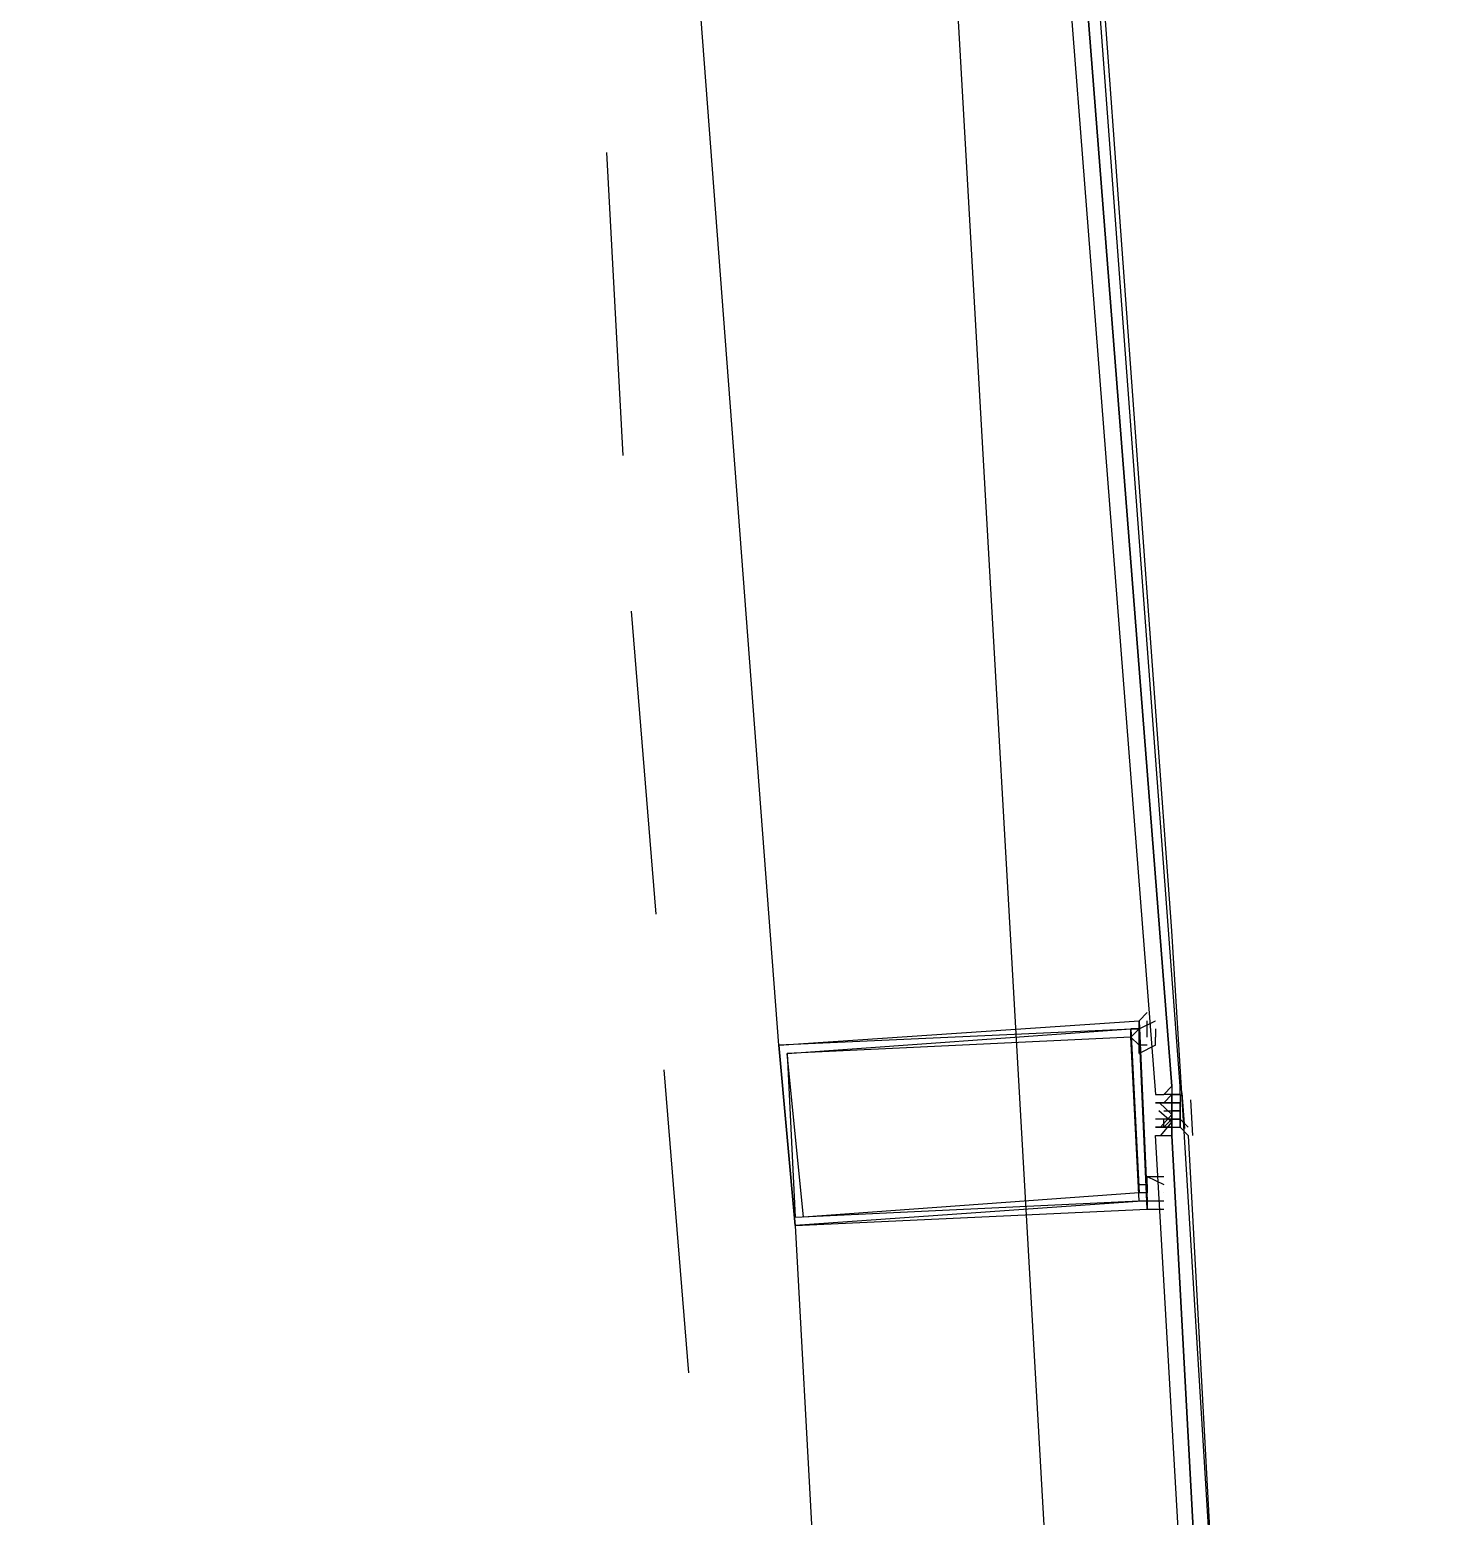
# Model space of a CAD drawing. Header units: feet. Extents: x -84 to 198, y -22 to 181.
# Drawn here: x 135.993 to 138.307, y 118.171 to 120.591 of the extents above; entities that cross this region are included whole.
import ezdxf

# ---------------------------------------------------------------- set-up
doc = ezdxf.new("R2010")
doc.units = ezdxf.units.FT
doc.layers.add('A-AREA-UNIDAD', color=30, linetype='CONTINUOUS')
doc.layers.add('A-LINEA', color=7, linetype='CONTINUOUS')

msp = doc.modelspace()

# ---------------------------------------------------------------- linework, layer by layer
at = {"layer": 'A-AREA-UNIDAD'}
msp.add_lwpolyline([(123.04, 112.4089), (137.28, 109.0133), (137.52, 109.2089), (137.472, 111.0578), (138.048, 111.0933), (137.36, 123.1644), (136.128, 134.3822), (134.72, 143.2533)], dxfattribs=at)
at = {"layer": 'A-LINEA'}
for p, q in [((137.2133, 118.9378), (136.9333, 122.6311)), ((136.96, 119.8978), (136.9333, 120.3911)), ((137.0133, 119.1511), (136.9733, 119.6444)), ((137.8133, 118.9644), (137.8133, 118.9778)), ((137.8267, 118.9778), (137.8267, 118.9778)), ((137.8133, 118.9511), (137.8133, 118.9644)), ((137.8267, 118.9644), (137.8267, 118.9644)), ((137.0667, 118.4044), (137.0267, 118.8978)), ((137.8267, 118.8578), (137.8267, 118.8578)), ((137.8267, 118.8578), (137.8267, 118.8578)), ((137.8267, 118.8578), (137.8267, 118.8578)), ((137.8267, 118.8578), (137.8267, 118.8578)), ((137.8267, 118.8578), (137.84, 118.8578)), ((137.8267, 118.8578), (137.84, 118.8578)), ((137.8267, 118.8578), (137.8267, 118.8578)), ((137.8267, 118.8578), (137.8267, 118.8578)), ((137.84, 118.8578), (137.84, 118.8578)), ((137.84, 118.8578), (137.84, 118.8578)), ((137.84, 118.8578), (137.84, 118.8578)), ((137.84, 118.8578), (137.84, 118.8578)), ((137.84, 118.8578), (137.84, 118.8578)), ((137.84, 118.8578), (137.84, 118.8578)), ((137.84, 118.8578), (137.84, 118.8578)), ((137.84, 118.8578), (137.84, 118.8578)), ((137.84, 118.8578), (137.84, 118.8578)), ((137.84, 118.8578), (137.84, 118.8578)), ((137.84, 118.8578), (137.84, 118.8578)), ((137.84, 118.8578), (137.84, 118.8578)), ((137.84, 118.8578), (137.84, 118.8578)), ((137.84, 118.8578), (137.84, 118.8578)), ((137.8533, 118.8578), (137.84, 118.8578)), ((137.84, 118.8578), (137.84, 118.8578)), ((137.8533, 118.8711), (137.8533, 118.8711)), ((137.8533, 118.8578), (137.8667, 118.8578)), ((137.8533, 118.8578), (137.8533, 118.8578)), ((137.8533, 118.8578), (137.8533, 118.8578)), ((137.8533, 118.8578), (137.8533, 118.8578)), ((137.8533, 118.8578), (137.8533, 118.8578)), ((137.8533, 118.8578), (137.8533, 118.8578)), ((137.8533, 118.8578), (137.8533, 118.8578)), ((137.8533, 118.8578), (137.8533, 118.8578)), ((137.8533, 118.8578), (137.8533, 118.8578)), ((137.8533, 118.8578), (137.8533, 118.8578)), ((137.8533, 118.8578), (137.8533, 118.8578)), ((137.8533, 118.8578), (137.8533, 118.8578)), ((137.8533, 118.8578), (137.8533, 118.8578)), ((137.8533, 118.8578), (137.8533, 118.8444)), ((137.8533, 118.8578), (137.8533, 118.8578)), ((137.8533, 118.8578), (137.8667, 118.8578)), ((137.8533, 118.8578), (137.8533, 118.8444)), ((137.8533, 118.8578), (137.8533, 118.8578)), ((137.8533, 118.8578), (137.8533, 118.8578)), ((137.8533, 118.8578), (137.8533, 118.8578)), ((137.8667, 118.8578), (137.8533, 118.8578)), ((137.8533, 118.8578), (137.8533, 118.8578)), ((137.8533, 118.8578), (137.8533, 118.8578)), ((137.8533, 118.8578), (137.8533, 118.8578)), ((137.8533, 118.8578), (137.8533, 118.8578)), ((137.8533, 118.8578), (137.8533, 118.8578)), ((137.8533, 118.8578), (137.8533, 118.8578)), ((137.8533, 118.8578), (137.8533, 118.8578)), ((137.8533, 118.8578), (137.8533, 118.8578)), ((137.8533, 118.8578), (137.8533, 118.8578)), ((137.8533, 118.8578), (137.8533, 118.8578)), ((137.8533, 118.8578), (137.8533, 118.8578)), ((137.8533, 118.8578), (137.8533, 118.8578)), ((137.8533, 118.8578), (137.8533, 118.8578)), ((137.8533, 118.8578), (137.8533, 118.8578)), ((137.8533, 118.8578), (137.8533, 118.8578)), ((137.8533, 118.8444), (137.8533, 118.8578)), ((137.8533, 118.8578), (137.8533, 118.8578)), ((137.8667, 118.8711), (137.8667, 118.8711)), ((137.8667, 118.8578), (137.8667, 118.8578)), ((137.8667, 118.8578), (137.8667, 118.8578)), ((137.8667, 118.8578), (137.8667, 118.8578)), ((137.8667, 118.8578), (137.8667, 118.8578)), ((137.8667, 118.8578), (137.8667, 118.8578)), ((137.8667, 118.8578), (137.8667, 118.8578)), ((137.8667, 118.8578), (137.8667, 118.8578)), ((137.8667, 118.8578), (137.8667, 118.8578)), ((137.8667, 118.8578), (137.8667, 118.8578)), ((137.8667, 118.8578), (137.8667, 118.8578)), ((137.8667, 118.8578), (137.8667, 118.8578)), ((137.8667, 118.8578), (137.8667, 118.8444)), ((137.8667, 118.8578), (137.8667, 118.8578)), ((137.8667, 118.8578), (137.8667, 118.8578)), ((137.8667, 118.8578), (137.8667, 118.8578)), ((137.8667, 118.8578), (137.8667, 118.8578)), ((137.8667, 118.8578), (137.8667, 118.8578)), ((137.8667, 118.8578), (137.8667, 118.8578)), ((137.8667, 118.8578), (137.8667, 118.8578)), ((137.8667, 118.8578), (137.8667, 118.8578)), ((137.8667, 118.8578), (137.8667, 118.8578)), ((137.8667, 118.8578), (137.8667, 118.8578)), ((137.8667, 118.8578), (137.8667, 118.8444)), ((137.8697, 118.8605), (137.8741, 118.8026)), ((137.8267, 118.8444), (137.8267, 118.8444)), ((137.8267, 118.8444), (137.8267, 118.8444)), ((137.8267, 118.8444), (137.8267, 118.8444)), ((137.8267, 118.8444), (137.8267, 118.8444)), ((137.8267, 118.8444), (137.8267, 118.8444)), ((137.8267, 118.8444), (137.84, 118.8444)), ((137.84, 118.8444), (137.84, 118.8444)), ((137.84, 118.8444), (137.8533, 118.8444)), ((137.8533, 118.8444), (137.84, 118.8444)), ((137.84, 118.8444), (137.84, 118.8444)), ((137.84, 118.8444), (137.84, 118.8444)), ((137.84, 118.8444), (137.84, 118.8444)), ((137.84, 118.8444), (137.84, 118.8444)), ((137.84, 118.8444), (137.84, 118.8444)), ((137.8533, 118.8444), (137.84, 118.8444)), ((137.84, 118.8444), (137.84, 118.8444)), ((137.84, 118.8444), (137.84, 118.8444)), ((137.84, 118.8444), (137.84, 118.8444)), ((137.84, 118.8444), (137.84, 118.8444)), ((137.84, 118.8444), (137.84, 118.8444)), ((137.84, 118.8444), (137.84, 118.8444)), ((137.84, 118.8444), (137.84, 118.8444)), ((137.8533, 118.8444), (137.84, 118.8444)), ((137.84, 118.8444), (137.84, 118.8444)), ((137.84, 118.8444), (137.84, 118.8444)), ((137.84, 118.8444), (137.84, 118.8444)), ((137.84, 118.8444), (137.84, 118.8444)), ((137.84, 118.8444), (137.84, 118.8444)), ((137.84, 118.8444), (137.84, 118.8444)), ((137.84, 118.8311), (137.8533, 118.8311)), ((137.84, 118.8311), (137.84, 118.8311)), ((137.8533, 118.8444), (137.8533, 118.8444)), ((137.8533, 118.8444), (137.8533, 118.8444)), ((137.8533, 118.8444), (137.8533, 118.8311)), ((137.8533, 118.8444), (137.8533, 118.8311)), ((137.8533, 118.8444), (137.8533, 118.8311)), ((137.8533, 118.8444), (137.8533, 118.8444)), ((137.8533, 118.8444), (137.8533, 118.8444)), ((137.8533, 118.8444), (137.8533, 118.8444)), ((137.8533, 118.8444), (137.8533, 118.8444)), ((137.8533, 118.8444), (137.8533, 118.8444)), ((137.8533, 118.8444), (137.8533, 118.8444)), ((137.8533, 118.8444), (137.8533, 118.8444)), ((137.8533, 118.8444), (137.8533, 118.8444)), ((137.8533, 118.8444), (137.8533, 118.8444)), ((137.8533, 118.8444), (137.8533, 118.8444)), ((137.8533, 118.8444), (137.8533, 118.8444)), ((137.8533, 118.8444), (137.8533, 118.8444)), ((137.8667, 118.8444), (137.8533, 118.8444)), ((137.8533, 118.8444), (137.8533, 118.8444)), ((137.8533, 118.8444), (137.8533, 118.8444)), ((137.8533, 118.8444), (137.8533, 118.8444)), ((137.8533, 118.8444), (137.8533, 118.8444)), ((137.8533, 118.8444), (137.8533, 118.8444)), ((137.8533, 118.8444), (137.8533, 118.8444)), ((137.8533, 118.8444), (137.8533, 118.8444)), ((137.8533, 118.8444), (137.8533, 118.8444)), ((137.8533, 118.8444), (137.8533, 118.8444)), ((137.8533, 118.8444), (137.8533, 118.8444)), ((137.8533, 118.8444), (137.8533, 118.8444)), ((137.8533, 118.8444), (137.8533, 118.8444)), ((137.8533, 118.8444), (137.8533, 118.8444)), ((137.8533, 118.8444), (137.8533, 118.8444)), ((137.8533, 118.8311), (137.8533, 118.8444)), ((137.8533, 118.8444), (137.8533, 118.8444)), ((137.8533, 118.8444), (137.8533, 118.8444)), ((137.8533, 118.8444), (137.8533, 118.8444)), ((137.8533, 118.8444), (137.8533, 118.8444)), ((137.8533, 118.8444), (137.8533, 118.8444)), ((137.8533, 118.8444), (137.8667, 118.8444)), ((137.8533, 118.8311), (137.8533, 118.8444)), ((137.8533, 118.8444), (137.8533, 118.8444)), ((137.8533, 118.8444), (137.8667, 118.8444)), ((137.8533, 118.8444), (137.8533, 118.8311)), ((137.8533, 118.8444), (137.8533, 118.8444)), ((137.8533, 118.8444), (137.8533, 118.8444)), ((137.8667, 118.8444), (137.8533, 118.8444)), ((137.8533, 118.8444), (137.8533, 118.8444)), ((137.8533, 118.8444), (137.8533, 118.8444)), ((137.8533, 118.8444), (137.8533, 118.8311)), ((137.8533, 118.8444), (137.8533, 118.8444)), ((137.8533, 118.8444), (137.8533, 118.8444)), ((137.8533, 118.8444), (137.8533, 118.8311)), ((137.8533, 118.8311), (137.8533, 118.8311)), ((137.8533, 118.8311), (137.8533, 118.8311)), ((137.8533, 118.8311), (137.8533, 118.8311)), ((137.8533, 118.8311), (137.8533, 118.8178)), ((137.8533, 118.8311), (137.8533, 118.8311)), ((137.8533, 118.8311), (137.8533, 118.8311)), ((137.8533, 118.8311), (137.8533, 118.8311)), ((137.8533, 118.8311), (137.8533, 118.8311)), ((137.8533, 118.8311), (137.8533, 118.8311)), ((137.8533, 118.8311), (137.8533, 118.8311)), ((137.8533, 118.8311), (137.8533, 118.8311)), ((137.8533, 118.8311), (137.8533, 118.8311)), ((137.8533, 118.8311), (137.8667, 118.8311)), ((137.8533, 118.8311), (137.8533, 118.8311)), ((137.8533, 118.8311), (137.8533, 118.8311)), ((137.8533, 118.8311), (137.8533, 118.8311)), ((137.8533, 118.8311), (137.8533, 118.8311)), ((137.8533, 118.8311), (137.8533, 118.8311)), ((137.8533, 118.8311), (137.8533, 118.8178)), ((137.8533, 118.8311), (137.8533, 118.8311)), ((137.8533, 118.8311), (137.8533, 118.8311)), ((137.8533, 118.8311), (137.8533, 118.8311)), ((137.8533, 118.8311), (137.8533, 118.8311)), ((137.8533, 118.8311), (137.8533, 118.8311)), ((137.8667, 118.8311), (137.8533, 118.8311)), ((137.8533, 118.8178), (137.8533, 118.8311)), ((137.8533, 118.8178), (137.8533, 118.8311)), ((137.8533, 118.8178), (137.8533, 118.8311)), ((137.8533, 118.8178), (137.8533, 118.8311)), ((137.8533, 118.8311), (137.8533, 118.8311)), ((137.8533, 118.8311), (137.8533, 118.8311)), ((137.8533, 118.8311), (137.8533, 118.8311)), ((137.8533, 118.8311), (137.8533, 118.8311)), ((137.8533, 118.8311), (137.8533, 118.8311)), ((137.8533, 118.8311), (137.8667, 118.8311)), ((137.8533, 118.8178), (137.8533, 118.8311)), ((137.8667, 118.8311), (137.8533, 118.8311)), ((137.8533, 118.8311), (137.8533, 118.8311)), ((137.8533, 118.8311), (137.8533, 118.8311)), ((137.8533, 118.8311), (137.8533, 118.8311)), ((137.8533, 118.8311), (137.8533, 118.8311)), ((137.8533, 118.8311), (137.8533, 118.8311)), ((137.8533, 118.8311), (137.8533, 118.8311)), ((137.8533, 118.8311), (137.8533, 118.8311)), ((137.8533, 118.8311), (137.8533, 118.8311)), ((137.8533, 118.8311), (137.8533, 118.8311)), ((137.8533, 118.8311), (137.8533, 118.8311)), ((137.8533, 118.8311), (137.8533, 118.8311)), ((137.8533, 118.8311), (137.8533, 118.8311)), ((137.8533, 118.8311), (137.8533, 118.8311)), ((137.8533, 118.8311), (137.8533, 118.8311)), ((137.8667, 118.8311), (137.8533, 118.8311)), ((137.8533, 118.8311), (137.8533, 118.8311)), ((137.8533, 118.8311), (137.8533, 118.8311)), ((137.8667, 118.8444), (137.8667, 118.8444)), ((137.8667, 118.8444), (137.8667, 118.8444)), ((137.8667, 118.8444), (137.8667, 118.8444)), ((137.8667, 118.8444), (137.8667, 118.8444)), ((137.8667, 118.8444), (137.8667, 118.8444)), ((137.8667, 118.8444), (137.8667, 118.8444)), ((137.8667, 118.8444), (137.8667, 118.8444)), ((137.8667, 118.8444), (137.8667, 118.8444)), ((137.8667, 118.8444), (137.8667, 118.8444)), ((137.8667, 118.8444), (137.8667, 118.8311)), ((137.8667, 118.8444), (137.8667, 118.8311)), ((137.8667, 118.8444), (137.8667, 118.8444)), ((137.8667, 118.8444), (137.8667, 118.8444)), ((137.8667, 118.8444), (137.8667, 118.8444)), ((137.8667, 118.8444), (137.8667, 118.8444)), ((137.8667, 118.8444), (137.8667, 118.8444)), ((137.8667, 118.8444), (137.8667, 118.8444)), ((137.8667, 118.8444), (137.8667, 118.8444)), ((137.8667, 118.8444), (137.8667, 118.8444)), ((137.8667, 118.8444), (137.8667, 118.8444)), ((137.8667, 118.8444), (137.8667, 118.8444)), ((137.8667, 118.8444), (137.8667, 118.8444)), ((137.8667, 118.8444), (137.8667, 118.8444)), ((137.8667, 118.8311), (137.8667, 118.8444)), ((137.8667, 118.8444), (137.8667, 118.8444)), ((137.8667, 118.8311), (137.8667, 118.8444)), ((137.8667, 118.8444), (137.8667, 118.8444)), ((137.8667, 118.8444), (137.8667, 118.8444)), ((137.8667, 118.8444), (137.8667, 118.8444)), ((137.8667, 118.8444), (137.8667, 118.8444)), ((137.8667, 118.8444), (137.8667, 118.8444)), ((137.8667, 118.8444), (137.8667, 118.8444)), ((137.8667, 118.8444), (137.8667, 118.8444)), ((137.8667, 118.8444), (137.8667, 118.8444)), ((137.8667, 118.8444), (137.8667, 118.8444)), ((137.8667, 118.8444), (137.8667, 118.8444)), ((137.8667, 118.8444), (137.8667, 118.8444)), ((137.8667, 118.8444), (137.8667, 118.8444)), ((137.8667, 118.8444), (137.8667, 118.8444)), ((137.8667, 118.8444), (137.8667, 118.8444)), ((137.8667, 118.8444), (137.8667, 118.8444)), ((137.8667, 118.8444), (137.8667, 118.8444)), ((137.8667, 118.8444), (137.8667, 118.8444)), ((137.8667, 118.8444), (137.8667, 118.8444)), ((137.8667, 118.8444), (137.8667, 118.8444)), ((137.8667, 118.8444), (137.8667, 118.8444)), ((137.8667, 118.8444), (137.8667, 118.8444)), ((137.8667, 118.8311), (137.8667, 118.8311)), ((137.8667, 118.8311), (137.8667, 118.8311)), ((137.8667, 118.8311), (137.8667, 118.8311)), ((137.8667, 118.8311), (137.8667, 118.8311)), ((137.8667, 118.8311), (137.8667, 118.8311)), ((137.8667, 118.8311), (137.8667, 118.8311)), ((137.8667, 118.8311), (137.8667, 118.8311)), ((137.8667, 118.8311), (137.8667, 118.8311)), ((137.8667, 118.8311), (137.8667, 118.8311)), ((137.8667, 118.8311), (137.8667, 118.8311)), ((137.8667, 118.8311), (137.8667, 118.8311)), ((137.8667, 118.8311), (137.8667, 118.8311)), ((137.8667, 118.8311), (137.8667, 118.8178)), ((137.8667, 118.8311), (137.8667, 118.8311)), ((137.8667, 118.8311), (137.8667, 118.8311)), ((137.8667, 118.8311), (137.8667, 118.8311)), ((137.8667, 118.8311), (137.8667, 118.8311)), ((137.8667, 118.8311), (137.8667, 118.8311)), ((137.8667, 118.8311), (137.8667, 118.8311)), ((137.8667, 118.8311), (137.8667, 118.8311)), ((137.8667, 118.8178), (137.8667, 118.8311)), ((137.8667, 118.8311), (137.8667, 118.8311)), ((137.8667, 118.8311), (137.8667, 118.8311)), ((137.8667, 118.8311), (137.8667, 118.8311)), ((137.8667, 118.8311), (137.8667, 118.8311)), ((137.8667, 118.8311), (137.8667, 118.8311)), ((137.8667, 118.8311), (137.8667, 118.8311)), ((137.8667, 118.8311), (137.8667, 118.8311)), ((137.8667, 118.8311), (137.8667, 118.8311)), ((137.8667, 118.8311), (137.8667, 118.8311)), ((137.8667, 118.8311), (137.8667, 118.8311)), ((137.8667, 118.8311), (137.8667, 118.8311)), ((137.8667, 118.8311), (137.8667, 118.8311)), ((137.8667, 118.8311), (137.8667, 118.8311)), ((137.8667, 118.8311), (137.8667, 118.8311)), ((137.8667, 118.8311), (137.8667, 118.8311)), ((137.8667, 118.8311), (137.8667, 118.8311)), ((137.8667, 118.8311), (137.8667, 118.8311)), ((137.8667, 118.8311), (137.8667, 118.8311)), ((137.8835, 118.8489), (137.8867, 118.791)), ((137.84, 118.8178), (137.8267, 118.8178)), ((137.8267, 118.8044), (137.8267, 118.8044)), ((137.8267, 118.8044), (137.8267, 118.8044)), ((137.8267, 118.8044), (137.8267, 118.8044)), ((137.8267, 118.8044), (137.8267, 118.8044)), ((137.84, 118.8044), (137.8267, 118.8044)), ((137.8267, 118.8044), (137.8267, 118.8044)), ((137.84, 118.8178), (137.84, 118.8178)), ((137.84, 118.8178), (137.84, 118.8178)), ((137.84, 118.8178), (137.84, 118.8178)), ((137.84, 118.8178), (137.84, 118.8178)), ((137.8533, 118.8178), (137.84, 118.8178)), ((137.84, 118.8178), (137.84, 118.8178)), ((137.84, 118.8178), (137.84, 118.8178)), ((137.84, 118.8178), (137.84, 118.8178)), ((137.84, 118.8178), (137.84, 118.8178)), ((137.84, 118.8178), (137.84, 118.8178)), ((137.84, 118.8044), (137.84, 118.8178)), ((137.84, 118.8044), (137.84, 118.8178)), ((137.84, 118.8044), (137.84, 118.8044)), ((137.84, 118.8044), (137.84, 118.8044)), ((137.84, 118.8044), (137.84, 118.8044)), ((137.84, 118.8044), (137.84, 118.8044)), ((137.84, 118.8044), (137.84, 118.8044)), ((137.84, 118.8044), (137.84, 118.8044)), ((137.84, 118.8044), (137.84, 118.8044)), ((137.84, 118.8044), (137.84, 118.8044)), ((137.84, 118.8044), (137.84, 118.8044)), ((137.84, 118.8044), (137.84, 118.8044)), ((137.84, 118.8044), (137.84, 118.8044)), ((137.84, 118.8044), (137.84, 118.8044)), ((137.84, 118.8044), (137.84, 118.8044)), ((137.84, 118.8044), (137.84, 118.8044)), ((137.8533, 118.8044), (137.84, 118.8044)), ((137.84, 118.8044), (137.84, 118.8044)), ((137.84, 118.8044), (137.84, 118.8044)), ((137.8533, 118.8044), (137.84, 118.8044)), ((137.84, 118.8044), (137.84, 118.8044)), ((137.8533, 118.8178), (137.8533, 118.8178)), ((137.8533, 118.8178), (137.8533, 118.8178)), ((137.8533, 118.8178), (137.8533, 118.8178)), ((137.8533, 118.8178), (137.8533, 118.8178)), ((137.8533, 118.8178), (137.8533, 118.8178)), ((137.8533, 118.8178), (137.8533, 118.8178)), ((137.8533, 118.8178), (137.8533, 118.8044)), ((137.8533, 118.8178), (137.8533, 118.8178)), ((137.8533, 118.8178), (137.8667, 118.8178)), ((137.8533, 118.8178), (137.8533, 118.8178)), ((137.8667, 118.8178), (137.8533, 118.8178)), ((137.8533, 118.8178), (137.8533, 118.8178)), ((137.8667, 118.8178), (137.8533, 118.8178)), ((137.8533, 118.8178), (137.8533, 118.8178)), ((137.8533, 118.8178), (137.8533, 118.8178)), ((137.8533, 118.8178), (137.8533, 118.8178)), ((137.8533, 118.8178), (137.8533, 118.8178)), ((137.8533, 118.8178), (137.8533, 118.8178)), ((137.8533, 118.8178), (137.8533, 118.8178)), ((137.8533, 118.8178), (137.8533, 118.8178)), ((137.8533, 118.8178), (137.8533, 118.8178)), ((137.8533, 118.8178), (137.8533, 118.8178)), ((137.8533, 118.8178), (137.8533, 118.8178)), ((137.8533, 118.8178), (137.8533, 118.8178)), ((137.8533, 118.8178), (137.8533, 118.8178)), ((137.8533, 118.8178), (137.8533, 118.8178)), ((137.8533, 118.8178), (137.8533, 118.8178)), ((137.8533, 118.8178), (137.8533, 118.8178)), ((137.8533, 118.8178), (137.8533, 118.8178)), ((137.8533, 118.8178), (137.8533, 118.8178)), ((137.8533, 118.8178), (137.8533, 118.8178)), ((137.8533, 118.8178), (137.8533, 118.8178)), ((137.8533, 118.8044), (137.8533, 118.8178)), ((137.8533, 118.8044), (137.8533, 118.8178)), ((137.8533, 118.8178), (137.8533, 118.8178)), ((137.8533, 118.8044), (137.8533, 118.8178)), ((137.8533, 118.8044), (137.8533, 118.8178)), ((137.8533, 118.8178), (137.8533, 118.8178)), ((137.8533, 118.8178), (137.8533, 118.8178)), ((137.8533, 118.8178), (137.8533, 118.8178)), ((137.8533, 118.8178), (137.8533, 118.8178)), ((137.8533, 118.8178), (137.8533, 118.8178)), ((137.8533, 118.8178), (137.8533, 118.8178)), ((137.8533, 118.8178), (137.8533, 118.8178)), ((137.8533, 118.8178), (137.8533, 118.8178)), ((137.8667, 118.8178), (137.8533, 118.8178)), ((137.8533, 118.8178), (137.8533, 118.8044)), ((137.8533, 118.8178), (137.8533, 118.8178)), ((137.8533, 118.8178), (137.8533, 118.8178)), ((137.8533, 118.8178), (137.8533, 118.8178)), ((137.8533, 118.8178), (137.8533, 118.8178)), ((137.8533, 118.8178), (137.8533, 118.8178)), ((137.8533, 118.8178), (137.8667, 118.8178)), ((137.8533, 118.8178), (137.8533, 118.8178)), ((137.8533, 118.8178), (137.8533, 118.8178)), ((137.8533, 118.8178), (137.8533, 118.8178)), ((137.8533, 118.8178), (137.8533, 118.8178)), ((137.8533, 118.8044), (137.8533, 118.8044)), ((137.8533, 118.8044), (137.8533, 118.8044)), ((137.8533, 118.8044), (137.8533, 118.8044)), ((137.8533, 118.8044), (137.8533, 118.8044)), ((137.8533, 118.8044), (137.8533, 118.8044)), ((137.8533, 118.8044), (137.8533, 118.8044)), ((137.8533, 118.8044), (137.8533, 118.8044)), ((137.8533, 118.8044), (137.8533, 118.8044)), ((137.8533, 118.8044), (137.8533, 118.8044)), ((137.8533, 118.8044), (137.8533, 118.8044)), ((137.8533, 118.8044), (137.8533, 118.8044)), ((137.8533, 118.8044), (137.8533, 118.8044)), ((137.8533, 118.8044), (137.8533, 118.8044)), ((137.8533, 118.8044), (137.8533, 118.8044)), ((137.8533, 118.8044), (137.8533, 118.8044)), ((137.8533, 118.8044), (137.8533, 118.8044)), ((137.8533, 118.8044), (137.8533, 118.8044)), ((137.8533, 118.8044), (137.8533, 118.8044)), ((137.8533, 118.8044), (137.8667, 118.8044)), ((137.8533, 118.8044), (137.8533, 118.7911)), ((137.8533, 118.8044), (137.8533, 118.8044)), ((137.8533, 118.8044), (137.8533, 118.8044)), ((137.8533, 118.8044), (137.8533, 118.8044)), ((137.8533, 118.8044), (137.8533, 118.8044)), ((137.8533, 118.8044), (137.8533, 118.8044)), ((137.8533, 118.8044), (137.8533, 118.8044)), ((137.8533, 118.8044), (137.8533, 118.8044)), ((137.8533, 118.8044), (137.8533, 118.7911)), ((137.8533, 118.8044), (137.8667, 118.8044)), ((137.8533, 118.8044), (137.8533, 118.7911)), ((137.8667, 118.8178), (137.8667, 118.8178)), ((137.8667, 118.8178), (137.8667, 118.8178)), ((137.8667, 118.8178), (137.8667, 118.8178)), ((137.8667, 118.8178), (137.8667, 118.8178)), ((137.8667, 118.8178), (137.8667, 118.8178)), ((137.8667, 118.8178), (137.8667, 118.8178)), ((137.8667, 118.8178), (137.8667, 118.8178)), ((137.8667, 118.8178), (137.8667, 118.8178)), ((137.8667, 118.8178), (137.8667, 118.8178)), ((137.8667, 118.8178), (137.8667, 118.8178)), ((137.8667, 118.8178), (137.8667, 118.8178)), ((137.8667, 118.8178), (137.8667, 118.8178)), ((137.8667, 118.8178), (137.8667, 118.8178)), ((137.8667, 118.8178), (137.8667, 118.8178)), ((137.8667, 118.8178), (137.8667, 118.8178)), ((137.8667, 118.8178), (137.8667, 118.8178)), ((137.8667, 118.8178), (137.8667, 118.8178)), ((137.8667, 118.8178), (137.8667, 118.8178)), ((137.8667, 118.8178), (137.8667, 118.8178)), ((137.8667, 118.8178), (137.8667, 118.8178)), ((137.8667, 118.8178), (137.8667, 118.8178)), ((137.8667, 118.8178), (137.8667, 118.8178)), ((137.8667, 118.8178), (137.8667, 118.8178)), ((137.8667, 118.8178), (137.8667, 118.8178)), ((137.8667, 118.8178), (137.8667, 118.8178)), ((137.8667, 118.8178), (137.8667, 118.8178)), ((137.88, 118.8044), (137.8667, 118.8178)), ((137.8667, 118.8178), (137.8667, 118.8178)), ((137.8667, 118.8178), (137.8667, 118.8178)), ((137.8667, 118.8178), (137.8667, 118.8178)), ((137.8667, 118.8178), (137.8667, 118.8178)), ((137.8667, 118.8178), (137.8667, 118.8178)), ((137.8667, 118.8178), (137.8667, 118.8178)), ((137.8667, 118.8178), (137.8667, 118.8178)), ((137.8667, 118.8178), (137.8667, 118.8178)), ((137.8667, 118.8178), (137.8667, 118.8178)), ((137.8667, 118.8178), (137.8667, 118.8178)), ((137.8667, 118.8178), (137.8667, 118.8178)), ((137.8667, 118.8178), (137.8667, 118.8178)), ((137.8667, 118.8178), (137.8667, 118.8178)), ((137.8667, 118.8178), (137.8667, 118.8178)), ((137.8667, 118.8178), (137.8667, 118.8178)), ((137.8667, 118.8044), (137.8667, 118.8178)), ((137.8667, 118.8178), (137.8667, 118.8178)), ((137.8667, 118.8178), (137.8667, 118.8178)), ((137.8667, 118.8178), (137.8667, 118.8178)), ((137.8667, 118.8178), (137.8667, 118.8178)), ((137.8667, 118.8178), (137.8667, 118.8178)), ((137.8667, 118.8178), (137.8667, 118.8178)), ((137.8667, 118.8178), (137.8667, 118.8044)), ((137.8667, 118.8178), (137.8667, 118.8178)), ((137.8667, 118.8178), (137.8667, 118.8178)), ((137.8667, 118.8178), (137.8667, 118.8178)), ((137.8667, 118.8178), (137.8667, 118.8178)), ((137.8667, 118.8178), (137.8667, 118.8178)), ((137.8667, 118.8178), (137.8667, 118.8178)), ((137.8667, 118.8044), (137.8667, 118.8044)), ((137.8667, 118.8044), (137.8667, 118.8044)), ((137.8667, 118.8044), (137.8667, 118.8044)), ((137.8667, 118.8044), (137.8667, 118.8044)), ((137.8667, 118.8044), (137.8667, 118.8044)), ((137.8667, 118.8044), (137.8667, 118.8044)), ((137.8667, 118.8044), (137.8667, 118.8044)), ((137.8667, 118.8044), (137.8667, 118.8044)), ((137.8667, 118.8044), (137.8667, 118.8044)), ((137.8667, 118.8044), (137.8667, 118.8044)), ((137.8667, 118.8044), (137.8667, 118.8044)), ((137.8667, 118.8044), (137.8667, 118.8044)), ((137.8667, 118.8044), (137.8667, 118.8044)), ((137.8667, 118.8044), (137.8667, 118.8044)), ((137.8667, 118.8044), (137.8667, 118.8044)), ((137.8667, 118.8044), (137.8667, 118.8044)), ((137.8667, 118.8044), (137.8667, 118.8044)), ((137.8667, 118.8044), (137.8667, 118.8044)), ((137.8667, 118.8044), (137.8667, 118.8044)), ((137.8667, 118.8044), (137.8667, 118.8044)), ((137.8667, 118.8044), (137.8667, 118.8044)), ((137.8667, 118.8044), (137.8667, 118.8044)), ((137.8667, 118.8044), (137.8667, 118.8044)), ((137.8667, 118.8044), (137.8667, 118.8044)), ((137.8667, 118.8044), (137.8667, 118.8044)), ((137.8667, 118.8044), (137.8667, 118.8044)), ((137.8667, 118.8044), (137.8667, 118.8044)), ((137.8667, 118.8044), (137.8667, 118.8044)), ((137.8667, 118.8044), (137.8667, 118.8044)), ((137.8667, 118.8044), (137.8667, 118.8044)), ((137.88, 118.8044), (137.88, 118.8044)), ((137.88, 118.8044), (137.88, 118.8044)), ((137.8533, 118.7911), (137.8533, 118.7911)), ((137.8533, 118.7911), (137.8533, 118.7911)), ((137.8133, 118.7111), (137.8133, 118.7111)), ((137.8133, 118.6978), (137.8133, 118.6978)), ((137.8133, 118.6844), (137.8133, 118.6844)), ((137.8267, 118.6844), (137.8267, 118.6844)), ((137.24, 118.6444), (137.44, 114.9378))]:
    msp.add_line(p, q, dxfattribs=at)
for points in [[(138.3067, 108.7111), (138.2133, 112.1778), (138.0667, 115.6578), (137.8533, 119.1244), (137.6, 122.5911), (137.28, 126.0578), (136.9067, 129.5244), (136.48, 132.9778), (136, 136.4178), (135.4667, 139.8578), (134.88, 143.2844)], [(137.84, 118.8578), (137.8533, 118.8711), (137.5467, 122.7911), (137.5467, 122.8044), (137.5333, 122.8044), (137.52, 122.7911), (137.8267, 118.8578), (137.84, 118.8578)], [(137.8667, 118.8711), (137.5733, 122.8044), (137.5467, 122.8044), (137.5467, 122.7911), (137.8533, 118.8711), (137.8533, 118.8578), (137.8667, 118.8578), (137.8667, 118.8711)], [(137.24, 118.6444), (137.2133, 118.9378), (137.8, 118.9778), (137.8133, 118.6844), (137.24, 118.6444)], [(137.8, 118.9644), (137.7867, 118.9511), (137.7867, 118.9511), (137.7867, 118.9511), (137.7867, 118.9644), (137.7867, 118.9644), (137.7867, 118.9644), (137.7867, 118.9644), (137.7867, 118.9644), (137.8, 118.9644), (137.8, 118.9644), (137.8, 118.9778), (137.8, 118.9778), (137.8133, 118.9911), (137.8133, 118.9911)], [(137.8267, 118.9378), (137.8267, 118.9378), (137.8267, 118.9378), (137.8267, 118.9378), (137.8, 118.9244), (137.8, 118.9244), (137.8, 118.9511), (137.8, 118.9511), (137.8, 118.9511), (137.8, 118.9378), (137.8, 118.9378), (137.7867, 118.9511), (137.7867, 118.9511), (137.8, 118.9644), (137.8, 118.9644), (137.8, 118.9511), (137.8, 118.9511), (137.8, 118.9511), (137.8, 118.9644), (137.8, 118.9644), (137.8267, 118.9778), (137.8267, 118.9778)], [(137.2133, 118.9378), (137.24, 118.6444), (137.8133, 118.6711), (137.8, 118.9644), (137.2133, 118.9378)], [(137.2533, 118.6578), (137.2267, 118.9244), (137.7867, 118.9644), (137.8, 118.6978), (137.2533, 118.6578)], [(137.2267, 118.9244), (137.24, 118.6578), (137.8, 118.6844), (137.7867, 118.9511), (137.2267, 118.9244)], [(137.8133, 118.9378), (137.8133, 118.9378), (137.8, 118.9378), (137.8, 118.9378), (137.8, 118.9511), (137.8, 118.9511)], [(137.8267, 118.9644), (137.8267, 118.9644), (137.8267, 118.9511), (137.8267, 118.9511), (137.8267, 118.9511)], [(137.8267, 118.9378), (137.8267, 118.9511), (137.8267, 118.9511)], [(137.8267, 118.8578), (137.84, 118.8578), (137.8533, 118.8711), (137.8533, 118.8578), (137.8667, 118.8578), (137.8667, 118.8711)], [(137.8667, 118.8444), (137.8533, 118.8444), (137.8533, 118.8578), (137.84, 118.8444), (137.8267, 118.8444)], [(137.8533, 118.8578), (137.8533, 118.8444), (137.8533, 118.8444), (137.8667, 118.8444), (137.8667, 118.8444)], [(137.8356, 118.7912), (137.8533, 118.8128), (137.8323, 118.8311)], [(137.8349, 118.8045), (137.8533, 118.8254), (137.833, 118.8444)], [(137.8533, 118.8444), (137.8533, 118.8444), (137.84, 118.8444)], [(137.8667, 118.8444), (137.8667, 118.8444), (137.8533, 118.8444)], [(137.8667, 118.8178), (137.8533, 118.8178), (137.8533, 118.8044), (137.8533, 118.8178), (137.84, 118.8044), (137.8267, 118.8044)], [(137.8267, 118.8044), (137.84, 118.8044), (137.8533, 118.8044), (137.8533, 118.7911), (137.8533, 118.8044), (137.8667, 118.8044), (137.88, 118.7911)], [(137.88, 118.7911), (138.0933, 114.8578), (138.08, 114.8578), (138.0667, 114.8578), (137.8533, 118.7911), (137.8533, 118.8044), (137.8667, 118.8044), (137.88, 118.7911)], [(137.8533, 118.7911), (138.0667, 114.8578), (138.0533, 114.8578), (137.8267, 118.7911), (137.84, 118.7911), (137.8533, 118.7911)], [(137.8, 118.7111), (137.8133, 118.7111), (137.8133, 118.7111), (137.8133, 118.7111), (137.8133, 118.7111), (137.8133, 118.7111), (137.8133, 118.7244), (137.8133, 118.7244), (137.84, 118.7244), (137.84, 118.7244), (137.84, 118.7244), (137.84, 118.7244)], [(137.8133, 118.7111), (137.8133, 118.7111), (137.8133, 118.6978), (137.8133, 118.6978), (137.8133, 118.6978), (137.8133, 118.6978), (137.8133, 118.6978), (137.8133, 118.6978), (137.8, 118.6978)], [(137.8133, 118.7244), (137.84, 118.7111), (137.84, 118.7111), (137.84, 118.7111), (137.84, 118.7111)], [(137.84, 118.7111), (137.84, 118.7111), (137.84, 118.7111)], [(137.8, 118.6844), (137.8133, 118.6844), (137.8133, 118.6844), (137.8133, 118.6844), (137.8133, 118.6844), (137.8133, 118.6844), (137.8133, 118.6711), (137.8133, 118.6711), (137.84, 118.6711), (137.84, 118.6711)], [(137.8133, 118.6844), (137.8133, 118.6978), (137.8133, 118.6978), (137.8133, 118.6978), (137.8133, 118.6978), (137.8133, 118.6978), (137.8133, 118.6978), (137.8133, 118.6978)], [(137.8133, 118.6978), (137.8133, 118.6978), (137.8133, 118.6978)], [(137.8133, 118.6978), (137.8133, 118.6978), (137.8133, 118.6978), (137.8133, 118.6978)], [(137.8133, 118.6844), (137.84, 118.6844), (137.84, 118.6844)], [(137.84, 118.6978), (137.84, 118.6978), (137.84, 118.6978)], [(137.84, 118.6978), (137.84, 118.6978), (137.84, 118.6978)], [(137.84, 118.6844), (137.84, 118.6844), (137.84, 118.6844)]]:
    msp.add_lwpolyline(points, dxfattribs=at)
for points in [[(137.8, 118.9644), (137.7867, 118.9644), (137.7867, 118.9644), (137.8, 118.9644)], [(137.8, 118.9511), (137.8, 118.9511), (137.8, 118.9511), (137.8, 118.9511)]]:
    msp.add_lwpolyline(points, close=True, dxfattribs=at)

doc.saveas('drawing.dxf')
